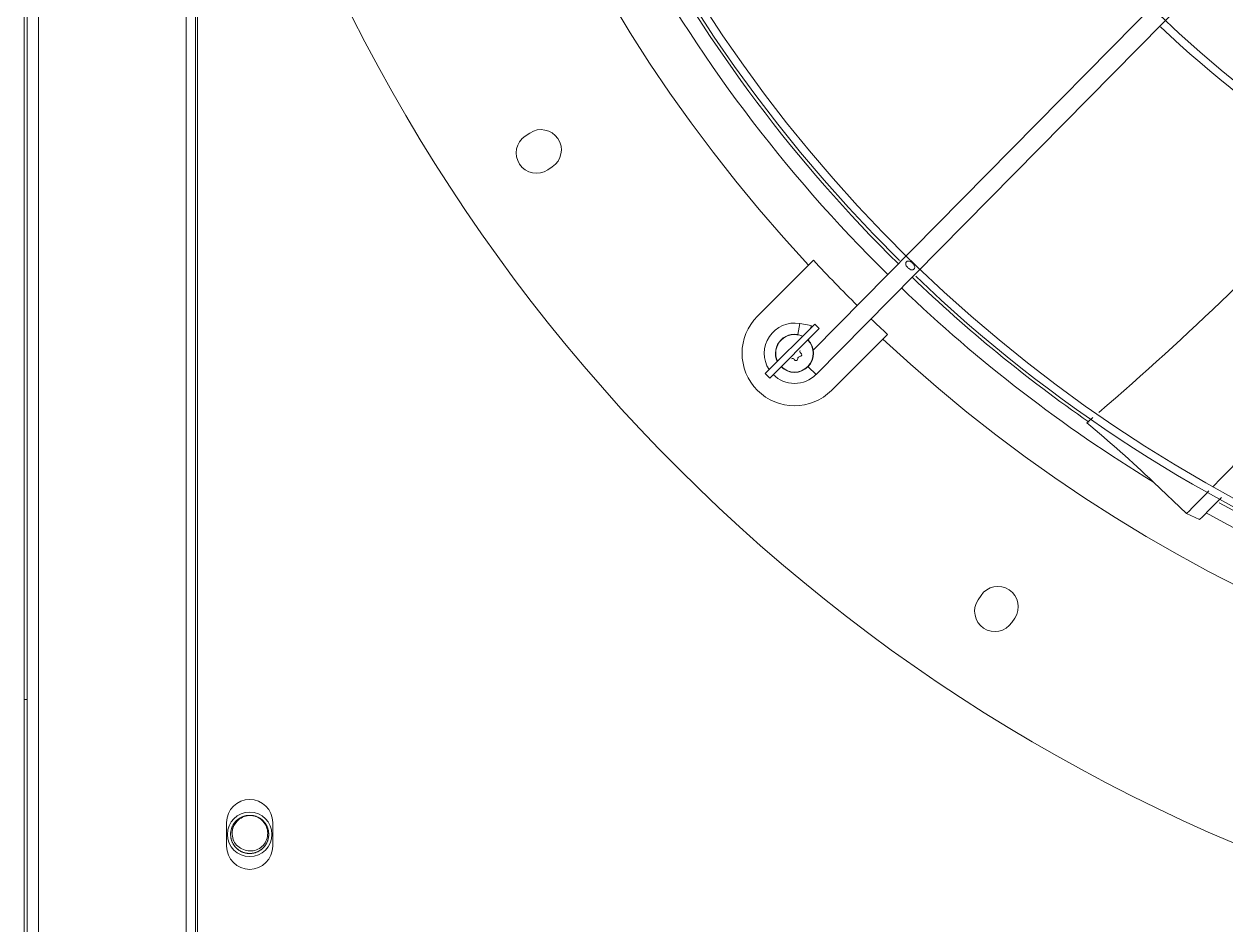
# Model space of a CAD drawing. Header units: millimetres. Extents: x 113490 to 142599, y -20467 to 115.
# Drawn here: x 127127.2 to 127505.5, y -10822.5 to -10538.9 of the extents above; entities that cross this region are included whole.
import ezdxf

# ---------------------------------------------------------------- set-up
doc = ezdxf.new("R2010")
doc.units = ezdxf.units.MM
doc.layers.add('DV3_0', color=7, linetype='Continuous')

msp = doc.modelspace()

# ---------------------------------------------------------------- linework, layer by layer
at = {"layer": 'DV3_0', "color": 7, "linetype": 'Continuous', "lineweight": 15}
for p, q in [((127127.24, -11906.49), (127127.24, -9742.49)), ((127128.24, -11906.49), (127128.24, -9742.49)), ((127178.24, -11847.85), (127178.24, -9857.26)), ((127181.24, -11847.85), (127181.24, -9857.26)), ((127709.2, -10303.23), (127375.6, -10641.53)), ((127376.45, -10649.21), (127714.11, -10306.79)), ((127286.36, -10573.2), (127284.95, -10574.15)), ((127292.06, -10584.79), (127293.47, -10583.85)), ((127374.13, -10614.77), (127358.02, -10630.88)), ((127375.62, -10613.27), (127374.13, -10614.77)), ((127360.49, -10648.91), (127376.05, -10633.35)), ((127377.46, -10634.77), (127361.91, -10650.32)), ((127374.95, -10633.83), (127371.33, -10633.19)), ((127374.82, -10634.58), (127374.95, -10633.83)), ((127377.46, -10634.77), (127376.05, -10633.35)), ((127374.21, -10638.02), (127374.12, -10638.51)), ((127381.35, -10654.21), (127397.46, -10638.1)), ((127397.46, -10638.1), (127398.96, -10636.61)), ((127360.49, -10648.91), (127361.91, -10650.32)), ((127482.63, -10683.1), (127493.07, -10693)), ((127493.07, -10693), (127497.16, -10694.89)), ((127428.38, -10718.76), (127427.44, -10720.17)), ((127438.08, -10727.28), (127439.02, -10725.87)), ((127127.24, -10751.48), (127128.24, -10751.48)), ((127190.99, -10790.24), (127190.99, -10797.74)), ((127205.49, -10797.74), (127205.49, -10790.24))]:
    msp.add_line(p, q, dxfattribs=at)
at = {"layer": 'DV3_0', "color": 7, "linetype": 'Continuous', "lineweight": 20}
for p, q in [((127131.84, -11903.49), (127131.84, -9745.49)), ((127181.84, -11862.07), (127181.84, -9845.59)), ((127370.73, -10636.63), (127371.33, -10633.19)), ((127373.96, -10646.76), (127376.45, -10649.21))]:
    msp.add_line(p, q, dxfattribs=at)
at = {"layer": 'DV3_0', "color": 7, "linetype": 'Continuous', "lineweight": 15}
msp.add_circle((127198.24, -10793.99), 7, dxfattribs=at)
for centre, radius, start, end in [((127723.24, -10288.99), 477.5, 136.9802, 223.0198), ((127723.24, -10288.99), 456, 136.2282, 225.3442), ((127723.24, -10288.99), 453.5, 135.9912, 225.5589), ((127723.24, -10288.99), 551.5, 195.4775, 254.5225), ((127723.24, -10288.99), 457, 208.4298, 225.4011), ((127723.24, -10288.99), 343.5, 225.9212, 315.6512), ((127723.24, -10288.99), 346, 226.461, 270), ((127288.5, -10579.47), 6.4, 123.75, 303.75), ((127289.92, -10578.53), 6.4, 303.75, 123.75), ((126898.84, -9998), 872.24, 310.5122, 317.77416), ((126126.45, -9342.41), 1921.39, 315.69478, 319.02272), ((127723.24, -10288.99), 453.5, 225.9915, 315.56), ((127723.24, -10288.99), 475.39, 223.011, 225.4011), ((127723.24, -10288.99), 453.5, 225.5589, 225.9915), ((127723.24, -10288.99), 457, 226.1533, 235.1929), ((127723.24, -10288.99), 456, 226.2335, 270), ((127369.68, -10642.54), 16.5, 135, 315), ((127369.68, -10642.54), 9.5, 80, 212.8167), ((127723.24, -10288.99), 475.39, 226.1242, 226.989), ((127369.68, -10642.54), 6, 64.4712, 205.5288), ((127369.68, -10642.54), 5.91, 64.7712, 205.2288), ((127369.68, -10642.54), 6, 225, 45), ((127369.68, -10642.54), 5.91, 225, 45), ((127723.24, -10288.99), 477.5, 226.9802, 313.0198), ((127371.94, -10641.94), 0.6, 148.8788, 241.1212), ((127371.36, -10642.99), 0.6, 268.8617, 61.1383), ((127369.08, -10644.79), 0.6, 28.8788, 121.1212), ((127370.13, -10644.21), 0.6, 208.8618, 1.1382), ((127371.33, -10644.19), 0.6, 88.8788, 181.1212), ((127369.68, -10642.54), 9.5, 225, 270), ((127369.68, -10642.54), 9.5, 270, 315.4011), ((126898.84, -9998), 872.24, 310.18237, 310.35176), ((127201.36, -10977.7), 407.31, 46.3255, 50.2835), ((126126.45, -9342.41), 1921.39, 315.33791, 315.63669), ((126190.55, -9398.09), 1840.9, 315.21602, 315.52108), ((127723.24, -10288.99), 457, 241.2404, 267.8054), ((127433.7, -10722.31), 6.4, 326.25, 146.25), ((127432.76, -10723.72), 6.4, 146.25, 326.25), ((127198.24, -10790.24), 7.25, 0, 180), ((127198.24, -10793.99), 6, 64.8963, 82.5227), ((127198.24, -10797.74), 7.25, 180, 0)]:
    msp.add_arc(centre, radius, start, end, dxfattribs=at)
at = {"layer": 'DV3_0', "color": 7, "linetype": 'Continuous', "lineweight": 20}
for start, end in [(208.3699, 225.4011), (226.1456, 238.5954), (240.9755, 271.3224)]:
    msp.add_arc((127723.24, -10288.99), 461.75, start, end, dxfattribs=at)
at = {"layer": 'DV3_0', "color": 7, "linetype": 'Continuous', "lineweight": 15}
for points, knots in [([(127407.27, -10616.04), (127407.23, -10616.08), (127407.14, -10616.17), (127406.9, -10616.28), (127406.5, -10616.32), (127406.07, -10616.14), (127405.68, -10615.88), (127405.37, -10615.6), (127405.09, -10615.3), (127404.82, -10614.92), (127404.64, -10614.5), (127404.67, -10614.11), (127404.78, -10613.87), (127404.86, -10613.78), (127404.9, -10613.73)], [0, 0, 0, 0, 0.040441, 0.08184, 0.180502, 0.319168, 0.407275, 0.502441, 0.597059, 0.684342, 0.821198, 0.918588, 0.959713, 1, 1, 1, 1]), ([(127404.9, -10613.73), (127404.94, -10613.69), (127405.03, -10613.61), (127405.27, -10613.49), (127405.67, -10613.46), (127406.1, -10613.64), (127406.48, -10613.9), (127406.8, -10614.18), (127407.08, -10614.48), (127407.35, -10614.86), (127407.53, -10615.28), (127407.5, -10615.67), (127407.39, -10615.91), (127407.31, -10616), (127407.27, -10616.04)], [0, 0, 0, 0, 0.040419, 0.081737, 0.180004, 0.318741, 0.407079, 0.502384, 0.597672, 0.685216, 0.821732, 0.918627, 0.959704, 1, 1, 1, 1]), ([(127373.91, -10638.32), (127373.93, -10638.3), (127373.98, -10638.25), (127374.08, -10638.15), (127374.17, -10638.06), (127374.21, -10638.02)], [0.93699996, 0.93699996, 0.93699996, 0.93699996, 0.94570082, 0.97250001, 1, 1, 1, 1]), ([(127196.78, -10798.91), (127195.41, -10798.59), (127194.22, -10797.71), (127192.79, -10795.34), (127192.56, -10793.87), (127193.14, -10791.17), (127193.96, -10789.94), (127196.21, -10788.31), (127197.63, -10787.92), (127199.02, -10788.04)], [0, 0, 0, 0, 0.25, 0.25, 0.5, 0.5, 0.75, 0.75, 1, 1, 1, 1]), ([(127200.78, -10788.56), (127202.02, -10789.21), (127202.99, -10790.3), (127204.03, -10792.89), (127204.05, -10794.36), (127203.07, -10796.97), (127202.08, -10798.08), (127199.59, -10799.28), (127198.1, -10799.39), (127196.78, -10798.91)], [0, 0, 0, 0, 0.25, 0.25, 0.5, 0.5, 0.75, 0.75, 1, 1, 1, 1])]:
    msp.add_open_spline(points, degree=3, knots=knots, dxfattribs=at)
msp.add_rational_spline([(127203.78, -10791.69), (127202.45, -10788.49), (127199.02, -10788.04), (127195.58, -10787.59), (127193.48, -10790.34), (127191.37, -10793.09), (127192.7, -10796.29), (127194.02, -10799.49), (127197.46, -10799.94), (127200.89, -10800.39), (127203, -10797.64), (127205.11, -10794.89), (127203.78, -10791.69), (127202.45, -10788.49), (127199.02, -10788.04), (127195.58, -10787.59), (127193.48, -10790.34), (127191.37, -10793.09), (127192.7, -10796.29), (127194.02, -10799.49), (127197.46, -10799.94), (127200.89, -10800.39), (127203, -10797.64), (127205.11, -10794.89), (127203.78, -10791.69), (127202.89, -10789.54), (127200.78, -10788.56)], [1, 0.866025403784, 1, 0.866025403784, 1, 0.866025403784, 1, 0.866025403784, 1, 0.866025403784, 1, 0.866025403784, 1, 0.866025403784, 1, 0.866025403784, 1, 0.866025403784, 1, 0.866025403784, 1, 0.866025403784, 1, 0.866025403784, 1, 0.90591222949, 0.943976505854], degree=2, knots=[0.94372108, 0.94372108, 0.94372108, 0.9481517, 0.9481517, 0.95258231, 0.95258231, 0.95701293, 0.95701293, 0.96144354, 0.96144354, 0.96587416, 0.96587416, 0.97030477, 0.97030477, 0.97473539, 0.97473539, 0.979166, 0.979166, 0.98359662, 0.98359662, 0.98802723, 0.98802723, 0.99245785, 0.99245785, 0.99688846, 0.99688846, 1, 1, 1], dxfattribs=at)

doc.saveas('drawing.dxf')
